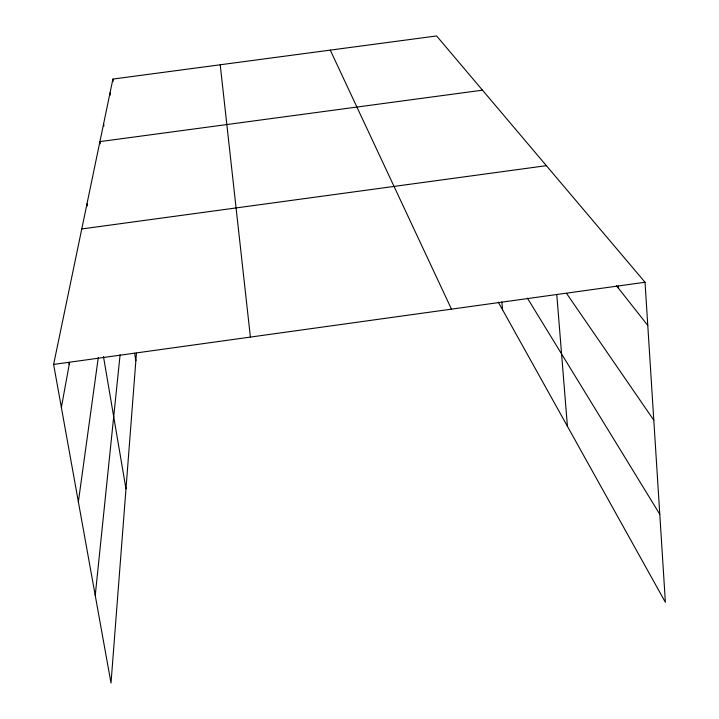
<?xml version="1.0" encoding="UTF-8"?>
<svg xmlns="http://www.w3.org/2000/svg" width="719" height="719" viewBox="0 0 719 719"><rect width="100%" height="100%" fill="white"/><g stroke="black" fill="none" stroke-linecap="round" stroke-linejoin="round"><path stroke-width="1.08" d="M136.439 353.182L111.014 683.05L53.619 364.425L112.91 79.072L436.604 35.95L645.033 282.252L665.381 602.288L498.321 302.169M95.232 595.467L120.1 354.8M78.371 501.826L98.287 357.532M61.367 407.439L69.599 362.439M53.619 364.425L645.033 282.252M81.768 228.957L546.377 165.667M482.494 90.172L99.914 141.616L100.265 143.773M616.417 285.668L647.774 325.428M566.572 293.433L653.805 420.202M527.404 298.142L659.781 514.265M330.264 50.114L451.469 309.152M68.817 362.394L69.204 364.596M103.473 356.57L125.978 488.857M86.999 203.765L87.367 205.967M134.597 353.173L135.846 360.821M103.59 123.929L103.931 126.068M110.052 92.823L110.393 94.971M112.91 79.072L113.251 81.229M220.212 64.773L250.392 337.085M501.862 301.998L502.581 309.817M556.812 294.961L567.417 426.295M618.304 286.054L618.457 288.256"/></g></svg>
